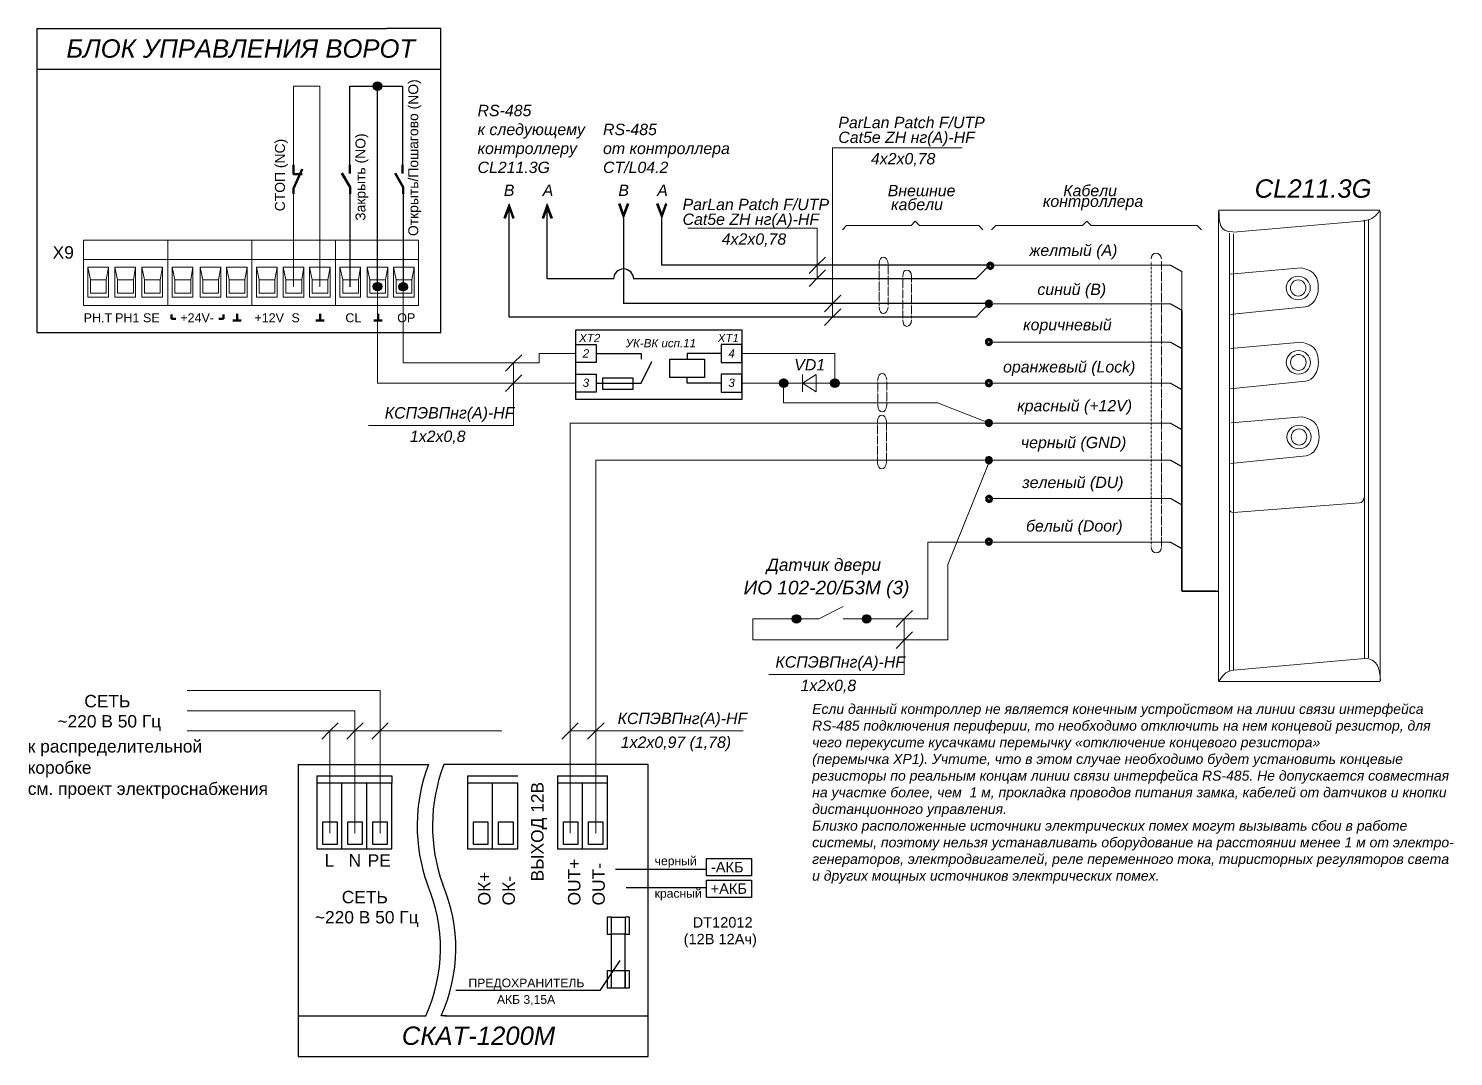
# Model space of a CAD drawing. Header units: millimetres. Extents: x -197802 to 287448, y -91833 to 169529.
# Drawn here: x -123483 to -86701, y 89867 to 116403 of the extents above; entities that cross this region are included whole.
import ezdxf

# ---------------------------------------------------------------- set-up
doc = ezdxf.new("R2010")
doc.units = ezdxf.units.MM
for name, pattern in [('AI-Linetype-1', [1.693333, 0.846667, -0.846667]), ('AI-Linetype-10', [2.469444, 1.058333, -1.411111]), ('AI-Linetype-11', [2.469444, 1.058333, -1.411111]), ('AI-Linetype-12', [2.469444, 1.058333, -1.411111]), ('AI-Linetype-2', [2.469444, 1.058333, -1.411111]), ('AI-Linetype-7', [2.469444, 1.058333, -1.411111]), ('AI-Linetype-8', [2.469444, 1.058333, -1.411111]), ('AI-Linetype-9', [2.469444, 1.058333, -1.411111])]:
    doc.linetypes.add(name, pattern=pattern)
doc.layers.add('СКУД', color=7, linetype='Continuous')
doc.layers.add('Слой 1', color=7, linetype='Continuous')
doc.styles.get("Standard").update_dxf_attribs({"font": 'arial.ttf'})

# ---------------------------------------------------------------- blocks, each defined once
blk = doc.blocks.new('block 4')
at = {"layer": 'Слой 1'}
h = blk.add_hatch(color=7, dxfattribs=at)
h.dxf.hatch_style = 2
h.paths.add_polyline_path([(147.15, -98.65), (147.22, -98.82), (146.13, -99.21), (147.22, -99.61), (147.15, -99.77), (145.61, -99.21)])
at = {"layer": 'Слой 1', "lineweight": 0}
blk.add_lwpolyline([(147.15, -98.65), (147.22, -98.82), (146.13, -99.21), (147.22, -99.61), (147.15, -99.77), (145.61, -99.21), (147.15, -98.65)], dxfattribs=at)

msp = doc.modelspace()

# ---------------------------------------------------------------- hatches: boundary and pattern name
at = {"layer": 'СКУД', "lineweight": 18, "true_color": 0x000000}
h = msp.add_hatch(dxfattribs=at)
h.set_pattern_fill('ANGLE', color=18)
h.set_pattern_definition([(0, (-125048.914, 160004.2845), (0, 6.985), [5.08, -1.905]), (90, (-125048.914, 160004.2845), (-6.985, 4e-16), [5.08, -1.905])])
h.paths.add_polyline_path([(-114365, 114913), (-114474, 114913), (-114583, 114913, 0.999967)])
h.paths.add_polyline_path([(-114474, 115022, 0.414214), (-114583, 114913), (-114474, 114913)])
h.paths.add_polyline_path([(-114474, 115022), (-114474, 114913), (-114365, 114913, 0.414233)])
h = msp.add_hatch(dxfattribs=at)
h.set_pattern_fill('ANGLE', color=18)
h.set_pattern_definition([(0, (-125048.914, 154831.7926), (0, 6.985), [5.08, -1.905]), (90, (-125048.914, 154831.7926), (-6.985, 4e-16), [5.08, -1.905])])
h.paths.add_polyline_path([(-114365, 109741), (-114474, 109741), (-114583, 109741, 0.999967)])
h.paths.add_polyline_path([(-114474, 109850, 0.414214), (-114583, 109741), (-114474, 109741)])
h.paths.add_polyline_path([(-114474, 109850), (-114474, 109741), (-114365, 109741, 0.414233)])
h = msp.add_hatch(dxfattribs=at)
h.set_pattern_fill('ANGLE', color=18)
h.set_pattern_definition([(0, (-124387.571, 154828.892), (0, 6.985), [5.08, -1.905]), (90, (-124387.571, 154828.892), (-6.985, 4e-16), [5.08, -1.905])])
h.paths.add_polyline_path([(-113704, 109738), (-113813, 109738), (-113922, 109738, 0.999967)])
h.paths.add_polyline_path([(-113813, 109847, 0.414214), (-113922, 109738), (-113813, 109738)])
h.paths.add_polyline_path([(-113813, 109847), (-113813, 109738), (-113704, 109738, 0.414233)])
h = msp.add_hatch(dxfattribs=at)
h.set_pattern_fill('ANGLE', color=18)
h.set_pattern_definition([(0, (-114565.428, 152339.806), (0, 6.985), [5.08, -1.905]), (90, (-114565.428, 152339.806), (-6.985, 4e-16), [5.08, -1.905])])
h.paths.add_polyline_path([(-103882, 107249), (-103991, 107249), (-104100, 107249, 0.999967)])
h.paths.add_polyline_path([(-103991, 107358, 0.414214), (-104100, 107249), (-103991, 107249)])
h.paths.add_polyline_path([(-103991, 107358), (-103991, 107249), (-103882, 107249, 0.414233)])
h = msp.add_hatch(dxfattribs=at)
h.set_pattern_fill('ANGLE', color=18)
h.set_pattern_definition([(0, (-113243.17, 152339.806), (0, 6.985), [5.08, -1.905]), (90, (-113243.17, 152339.806), (-6.985, 4e-16), [5.08, -1.905])])
h.paths.add_polyline_path([(-102560, 107249), (-102669, 107249), (-102777, 107249, 0.999967)])
h.paths.add_polyline_path([(-102669, 107358, 0.414214), (-102777, 107249), (-102669, 107249)])
h.paths.add_polyline_path([(-102669, 107358), (-102669, 107249), (-102560, 107249, 0.414233)])
h = msp.add_hatch(dxfattribs=at)
h.set_pattern_fill('ANGLE', color=18)
h.set_pattern_definition([(0, (-114233.3726, 146253.293), (0, 6.985), [5.08, -1.905]), (90, (-114233.3726, 146253.293), (-6.985, 4e-16), [5.08, -1.905])])
h.paths.add_polyline_path([(-103550, 101163), (-103659, 101163), (-103768, 101163, 0.999967)])
h.paths.add_polyline_path([(-103659, 101271, 0.414214), (-103768, 101163), (-103659, 101163)])
h.paths.add_polyline_path([(-103659, 101271), (-103659, 101163), (-103550, 101163, 0.414233)])
h = msp.add_hatch(dxfattribs=at)
h.set_pattern_fill('ANGLE', color=18)
h.set_pattern_definition([(0, (-112424.28, 146253.293), (0, 6.985), [5.08, -1.905]), (90, (-112424.28, 146253.293), (-6.985, 4e-16), [5.08, -1.905])])
h.paths.add_polyline_path([(-101741, 101163), (-101850, 101163), (-101959, 101163, 0.999967)])
h.paths.add_polyline_path([(-101850, 101271, 0.414214), (-101959, 101163), (-101850, 101163)])
h.paths.add_polyline_path([(-101850, 101271), (-101850, 101163), (-101741, 101163, 0.414233)])

# ---------------------------------------------------------------- linework, layer by layer
at = {"layer": 'СКУД', "color": 7}
for p, q in [((-123272, 116403), (-119975, 116403)), ((-123272, 116403), (-123272, 115349)), ((-119975, 116403), (-114238, 116403)), ((-112837, 116403), (-114238, 116403)), ((-112837, 108553), (-112837, 116403)), ((-123272, 115349), (-114238, 115349)), ((-123272, 115349), (-123272, 108553)), ((-114238, 115349), (-112837, 115349)), ((-115187, 112662), (-115187, 114913)), ((-115187, 114913), (-113825, 114913)), ((-114474, 109741), (-114474, 114913)), ((-113825, 114913), (-113825, 112662)), ((-115176, 112311), (-115391, 112667)), ((-115176, 109738), (-115176, 112311)), ((-113813, 112275), (-113813, 109738)), ((-123272, 108553), (-112837, 108553)), ((-94025, 103143), (-94006, 103143)), ((-94006, 103143), (-93709, 102980)), ((-116522, 97401), (-113159, 97401)), ((-116522, 97401), (-116522, 90921)), ((-116043, 97112), (-116043, 95225)), ((-116043, 97112), (-114749, 97112)), ((-114749, 97112), (-114103, 97112)), ((-114103, 97112), (-114103, 96923)), ((-107488, 97401), (-112763, 97401)), ((-112149, 97112), (-112149, 95225)), ((-112149, 97112), (-110855, 97112)), ((-109827, 97112), (-109827, 95225)), ((-109827, 97112), (-108534, 97112)), ((-108534, 96923), (-108534, 97112)), ((-107488, 90921), (-107488, 97401)), ((-115396, 96923), (-116043, 96923)), ((-115396, 95225), (-115396, 96923)), ((-114749, 96923), (-115396, 96923)), ((-114749, 95225), (-114749, 96923)), ((-114749, 95225), (-114749, 96923)), ((-114103, 96923), (-114749, 96923)), ((-114103, 95225), (-114103, 96923)), ((-111502, 96923), (-112149, 96923)), ((-111502, 95225), (-111502, 96923)), ((-110855, 96923), (-111502, 96923)), ((-110855, 95225), (-110855, 96923)), ((-109181, 96923), (-109827, 96923)), ((-109181, 95225), (-109181, 96923)), ((-108534, 96923), (-109181, 96923)), ((-108534, 95225), (-108534, 96923)), ((-115888, 95923), (-115517, 95923)), ((-115888, 95337), (-115888, 95923)), ((-115517, 95923), (-115517, 95337)), ((-115241, 95923), (-114870, 95923)), ((-115241, 95337), (-115241, 95923)), ((-114870, 95923), (-114870, 95337)), ((-114594, 95923), (-114223, 95923)), ((-114594, 95337), (-114594, 95923)), ((-114223, 95923), (-114223, 95337)), ((-111994, 95923), (-111623, 95923)), ((-111994, 95337), (-111994, 95923)), ((-111623, 95923), (-111623, 95337)), ((-111347, 95923), (-110976, 95923)), ((-111347, 95337), (-111347, 95923)), ((-110976, 95923), (-110976, 95337)), ((-109672, 95923), (-109301, 95923)), ((-109672, 95337), (-109672, 95923)), ((-109301, 95923), (-109301, 95337)), ((-109025, 95923), (-108655, 95923)), ((-109025, 95337), (-109025, 95923)), ((-108655, 95923), (-108655, 95337)), ((-115517, 95337), (-115888, 95337)), ((-114870, 95337), (-115241, 95337)), ((-114223, 95337), (-114594, 95337)), ((-111623, 95337), (-111994, 95337)), ((-110976, 95337), (-111347, 95337)), ((-109301, 95337), (-109672, 95337)), ((-108655, 95337), (-109025, 95337)), ((-116043, 95225), (-115396, 95225)), ((-115396, 95225), (-115025, 95225)), ((-115025, 95225), (-114749, 95225)), ((-114749, 95225), (-114379, 95225)), ((-114379, 95225), (-114103, 95225)), ((-112149, 95225), (-111502, 95225)), ((-111502, 95225), (-111131, 95225)), ((-111131, 95225), (-110855, 95225)), ((-109827, 95225), (-109181, 95225)), ((-109181, 95225), (-108810, 95225)), ((-108810, 95225), (-108534, 95225)), ((-105981, 94703), (-105981, 94975)), ((-105981, 94975), (-104822, 94975)), ((-104822, 94975), (-104822, 94528)), ((-108333, 94703), (-105981, 94703)), ((-105981, 94528), (-105981, 94703)), ((-108055, 94230), (-105981, 94230)), ((-104822, 94528), (-105981, 94528)), ((-105981, 94147), (-105981, 94419)), ((-105981, 94419), (-104822, 94419)), ((-104822, 94419), (-104822, 93971)), ((-105981, 93971), (-105981, 94147)), ((-104822, 93971), (-105981, 93971)), ((-108436, 93463), (-108549, 93463)), ((-108549, 93463), (-108549, 93029)), ((-108436, 92075), (-108436, 93463)), ((-108436, 93463), (-108080, 93463)), ((-108080, 93463), (-108080, 93029)), ((-107973, 93463), (-108080, 93463)), ((-107973, 93029), (-107973, 93463)), ((-108549, 93029), (-108436, 93029)), ((-108080, 93029), (-108436, 93029)), ((-108080, 92075), (-108080, 93029)), ((-108080, 93029), (-107973, 93029)), ((-108222, 92346), (-108738, 91568)), ((-108549, 92075), (-108549, 91641)), ((-108436, 92075), (-108549, 92075)), ((-108436, 91641), (-108436, 92075)), ((-108080, 92075), (-108436, 92075)), ((-108080, 91641), (-108080, 92075)), ((-108080, 92075), (-108080, 91641)), ((-107967, 92075), (-108080, 92075)), ((-107967, 91641), (-107967, 92075)), ((-108549, 91641), (-108436, 91641)), ((-108436, 91641), (-108080, 91641)), ((-108080, 91641), (-107967, 91641)), ((-108738, 91568), (-112452, 91568)), ((-116522, 90921), (-113225, 90921)), ((-116522, 90921), (-116522, 89867)), ((-112700, 90921), (-112829, 90921)), ((-112741, 90921), (-107488, 90921)), ((-107488, 89867), (-107488, 90921)), ((-116522, 89867), (-107488, 89867))]:
    msp.add_line(p, q, dxfattribs=at)
at = {"layer": 'СКУД', "color": 7, "lineweight": 18}
for p, q in [((-116644, 112644), (-116644, 114913)), ((-116644, 114913), (-115965, 114913)), ((-115965, 114913), (-115965, 109738)), ((-116644, 112275), (-116416, 112771)), ((-116416, 112644), (-116644, 112644)), ((-116644, 109738), (-116644, 112275)), ((-122067, 109254), (-122067, 110943)), ((-122067, 110943), (-113418, 110943)), ((-119889, 110943), (-119889, 109250)), ((-117719, 110943), (-117719, 109250)), ((-115559, 110943), (-115559, 109250)), ((-113418, 110943), (-113418, 109249)), ((-113418, 110943), (-113418, 110436)), ((-113418, 110436), (-122067, 110436)), ((-121953, 110245), (-121953, 109466)), ((-121420, 110245), (-121953, 110245)), ((-121884, 109912), (-121953, 110245)), ((-121477, 109912), (-121420, 110245)), ((-121420, 109466), (-121420, 110245)), ((-121252, 110245), (-121252, 109466)), ((-120719, 110245), (-121252, 110245)), ((-121183, 109912), (-121252, 110245)), ((-120776, 109912), (-120719, 110245)), ((-120719, 109466), (-120719, 110245)), ((-120558, 110245), (-120558, 109466)), ((-120025, 110245), (-120558, 110245)), ((-120489, 109912), (-120558, 110245)), ((-120082, 109912), (-120025, 110245)), ((-120025, 109466), (-120025, 110245)), ((-119773, 110245), (-119773, 109466)), ((-119240, 110245), (-119773, 110245)), ((-119704, 109912), (-119773, 110245)), ((-119297, 109912), (-119240, 110245)), ((-119240, 109466), (-119240, 110245)), ((-119051, 110245), (-119051, 109466)), ((-118518, 110245), (-119051, 110245)), ((-118982, 109912), (-119051, 110245)), ((-118575, 109912), (-118518, 110245)), ((-118518, 109466), (-118518, 110245)), ((-118371, 110245), (-118371, 109466)), ((-117838, 110245), (-118371, 110245)), ((-118302, 109912), (-118371, 110245)), ((-117895, 109912), (-117838, 110245)), ((-117838, 109466), (-117838, 110245)), ((-117601, 110245), (-117601, 109466)), ((-117068, 110245), (-117601, 110245)), ((-117531, 109912), (-117601, 110245)), ((-117124, 109912), (-117068, 110245)), ((-117068, 109466), (-117068, 110245)), ((-116907, 110245), (-116907, 109466)), ((-116374, 110245), (-116907, 110245)), ((-116838, 109912), (-116907, 110245)), ((-116431, 109912), (-116374, 110245)), ((-116374, 109466), (-116374, 110245)), ((-116231, 110245), (-116231, 109466)), ((-115698, 110245), (-116231, 110245)), ((-116162, 109912), (-116231, 110245)), ((-115755, 109912), (-115698, 110245)), ((-115698, 109466), (-115698, 110245)), ((-115443, 110245), (-115443, 109466)), ((-114910, 110245), (-115443, 110245)), ((-115373, 109912), (-115443, 110245)), ((-114966, 109912), (-114910, 110245)), ((-114910, 109466), (-114910, 110245)), ((-114741, 110245), (-114741, 109466)), ((-114208, 110245), (-114741, 110245)), ((-114671, 109912), (-114741, 110245)), ((-114264, 109912), (-114208, 110245)), ((-114208, 109466), (-114208, 110245)), ((-114065, 110245), (-114065, 109466)), ((-113532, 110245), (-114065, 110245)), ((-113996, 109912), (-114065, 110245)), ((-113588, 109912), (-113532, 110245)), ((-113532, 109466), (-113532, 110245)), ((-121884, 109912), (-121884, 109570)), ((-121477, 109912), (-121884, 109912)), ((-121477, 109570), (-121477, 109912)), ((-121183, 109912), (-121183, 109570)), ((-120776, 109912), (-121183, 109912)), ((-120776, 109570), (-120776, 109912)), ((-120489, 109912), (-120489, 109570)), ((-120082, 109912), (-120489, 109912)), ((-120082, 109570), (-120082, 109912)), ((-119704, 109912), (-119704, 109570)), ((-119297, 109912), (-119704, 109912)), ((-119297, 109570), (-119297, 109912)), ((-118982, 109912), (-118982, 109570)), ((-118575, 109912), (-118982, 109912)), ((-118575, 109570), (-118575, 109912)), ((-118302, 109912), (-118302, 109570)), ((-117895, 109912), (-118302, 109912)), ((-117895, 109570), (-117895, 109912)), ((-117531, 109912), (-117531, 109570)), ((-117124, 109912), (-117531, 109912)), ((-117124, 109570), (-117124, 109912)), ((-116838, 109912), (-116838, 109570)), ((-116431, 109912), (-116838, 109912)), ((-116431, 109570), (-116431, 109912)), ((-116162, 109912), (-116162, 109570)), ((-115755, 109912), (-116162, 109912)), ((-115755, 109570), (-115755, 109912)), ((-115373, 109912), (-115373, 109570)), ((-114966, 109912), (-115373, 109912)), ((-114966, 109570), (-114966, 109912)), ((-114671, 109912), (-114671, 109570)), ((-114264, 109912), (-114671, 109912)), ((-114264, 109570), (-114264, 109912)), ((-113996, 109912), (-113996, 109570)), ((-113588, 109912), (-113996, 109912)), ((-113588, 109570), (-113588, 109912)), ((-113418, 109249), (-122067, 109254)), ((-121953, 109466), (-121420, 109466)), ((-121884, 109570), (-121477, 109570)), ((-121252, 109466), (-120719, 109466)), ((-121183, 109570), (-120776, 109570)), ((-120558, 109466), (-120025, 109466)), ((-120489, 109570), (-120082, 109570)), ((-119773, 109466), (-119240, 109466)), ((-119704, 109570), (-119297, 109570)), ((-119051, 109466), (-118518, 109466)), ((-118982, 109570), (-118575, 109570)), ((-118371, 109466), (-117838, 109466)), ((-118302, 109570), (-117895, 109570)), ((-117601, 109466), (-117068, 109466)), ((-117531, 109570), (-117124, 109570)), ((-116907, 109466), (-116374, 109466)), ((-116838, 109570), (-116431, 109570)), ((-116231, 109466), (-115698, 109466)), ((-116162, 109570), (-115755, 109570)), ((-115443, 109466), (-114910, 109466)), ((-115373, 109570), (-114966, 109570)), ((-114741, 109466), (-114208, 109466)), ((-114671, 109570), (-114264, 109570)), ((-114065, 109466), (-113532, 109466)), ((-113996, 109570), (-113588, 109570)), ((-103505, 107249), (-103991, 107249)), ((-102685, 107249), (-102669, 107249)), ((-100271, 101163), (-100271, 103143)), ((-98692, 103143), (-100271, 103143)), ((-94505, 103037), (-94505, 103029)), ((-101850, 101163), (-100271, 101163))]:
    msp.add_line(p, q, dxfattribs=at)
at = {"layer": 'СКУД', "color": 18, "lineweight": 18, "true_color": 0x000000}
for p, q in [((-102728, 112900), (-102728, 113323)), ((-99385, 113323), (-102728, 113323)), ((-102728, 108952), (-102728, 112900)), ((-103123, 111249), (-106466, 111249)), ((-103123, 111249), (-103123, 110614)), ((-103123, 109937), (-103123, 110614)), ((-102911, 110503), (-103123, 110290)), ((-103123, 110290), (-103335, 110078)), ((-102911, 110172), (-103123, 109960)), ((-103123, 109960), (-103335, 109747)), ((-102728, 109305), (-102940, 109093)), ((-102516, 109518), (-102728, 109305)), ((-102728, 108952), (-102940, 108740)), ((-102516, 109164), (-102728, 108952)), ((-110748, 107983), (-110960, 107771)), ((-110960, 107771), (-111172, 107559)), ((-110960, 107771), (-110960, 106157)), ((-110748, 107462), (-110960, 107249)), ((-110960, 107249), (-111172, 107037)), ((-111624, 106157), (-114708, 106157)), ((-110960, 106157), (-114304, 106157)), ((-99752, 100620), (-99752, 102564)), ((-100876, 101165), (-101088, 100953)), ((-100663, 101377), (-100876, 101165)), ((-100876, 101165), (-100876, 99727)), ((-100663, 100825), (-100876, 100613)), ((-100876, 100613), (-101088, 100401)), ((-101318, 99727), (-104375, 99727)), ((-100876, 99727), (-103932, 99727)), ((-115702, 98271), (-115915, 98059)), ((-115490, 98483), (-115702, 98271)), ((-115056, 98271), (-115702, 98271)), ((-115056, 98271), (-115268, 98059)), ((-114843, 98483), (-115056, 98271)), ((-111286, 98271), (-115056, 98271)), ((-114409, 98271), (-114621, 98059)), ((-114197, 98483), (-114409, 98271)), ((-109504, 98271), (-109716, 98059)), ((-109292, 98483), (-109504, 98271)), ((-108840, 98271), (-109504, 98271)), ((-108840, 98271), (-109052, 98059)), ((-108628, 98483), (-108840, 98271)), ((-105070, 98271), (-108840, 98271)), ((-105070, 98271), (-105033, 98271))]:
    msp.add_line(p, q, dxfattribs=at)
at = {"layer": 'СКУД', "color": 40, "true_color": 0xf8d731}
msp.add_line((-94006, 110290), (-93709, 110127), dxfattribs=at)
at = {"layer": 'СКУД', "color": 217, "lineweight": 18, "true_color": 0x93278f}
for p, q in [((-114474, 107249), (-114474, 109741)), ((-113813, 107771), (-113813, 109738)), ((-111624, 107771), (-113813, 107771)), ((-110303, 107771), (-111624, 107771)), ((-110035, 107249), (-114474, 107249)), ((-109358, 107249), (-110035, 107249))]:
    msp.add_line(p, q, dxfattribs=at)
at = {"layer": 'СКУД', "color": 5}
msp.add_line((-94006, 109297), (-93709, 109134), dxfattribs=at)
at = {"layer": 'СКУД', "color": 7, "lineweight": 50}
for p, q in [((-119795, 109017), (-119795, 108906)), ((-119795, 108906), (-119679, 108906)), ((-118572, 108906), (-118562, 108906)), ((-118562, 108906), (-118451, 108906)), ((-118451, 108906), (-118451, 109017)), ((-118098, 109037), (-118098, 108862)), ((-115955, 109037), (-115955, 108862)), ((-114461, 109037), (-114461, 108862)), ((-118098, 108862), (-118205, 108862)), ((-117991, 108862), (-118098, 108862)), ((-115955, 108862), (-116062, 108862)), ((-115848, 108862), (-115955, 108862)), ((-114461, 108862), (-114568, 108862)), ((-114354, 108862), (-114461, 108862))]:
    msp.add_line(p, q, dxfattribs=at)
at = {"layer": 'СКУД', "color": 34}
msp.add_line((-94006, 108308), (-93709, 108145), dxfattribs=at)
at = {"layer": 'СКУД', "color": 30, "true_color": 0xf26722}
msp.add_line((-94006, 107249), (-93709, 107086), dxfattribs=at)
at = {"layer": 'СКУД', "color": 1, "lineweight": 18}
for p, q in [((-104328, 106217), (-109504, 106217)), ((-109504, 97810), (-109504, 106217)), ((-109504, 98542), (-109504, 96796)), ((-109504, 96796), (-109504, 95630))]:
    msp.add_line(p, q, dxfattribs=at)
at = {"layer": 'СКУД', "color": 1}
msp.add_line((-94006, 106217), (-93709, 106054), dxfattribs=at)
at = {"layer": 'СКУД', "color": 241, "lineweight": 18, "true_color": 0xf7abae}
for p, q in [((-104328, 105258), (-108840, 105258)), ((-108840, 97810), (-108840, 105258)), ((-108840, 98542), (-108840, 96796)), ((-108840, 96796), (-108840, 95630))]:
    msp.add_line(p, q, dxfattribs=at)
at = {"layer": 'СКУД', "color": 18, "true_color": 0x000000}
for p, q in [((-94006, 105258), (-93709, 105094)), ((-111286, 98271), (-111271, 98271))]:
    msp.add_line(p, q, dxfattribs=at)
at = {"layer": 'СКУД', "color": 3}
msp.add_line((-94001, 104271), (-93709, 104110), dxfattribs=at)
at = {"layer": 'СКУД', "color": 14, "lineweight": 18}
for p, q in [((-115056, 99313), (-119387, 99313)), ((-114409, 99313), (-115056, 99313)), ((-114409, 98792), (-114409, 99313)), ((-115056, 98792), (-119387, 98792)), ((-115056, 97401), (-115056, 98792)), ((-115056, 97922), (-115056, 98792)), ((-114409, 95630), (-114409, 98792)), ((-115702, 98271), (-119387, 98271)), ((-115702, 97401), (-115702, 98271)), ((-115056, 98434), (-115056, 98496)), ((-115056, 97975), (-115056, 98434)), ((-115056, 95630), (-115056, 98236)), ((-115702, 95630), (-115702, 97975))]:
    msp.add_line(p, q, dxfattribs=at)
at = {"layer": 'СКУД', "color": 7, "lineweight": 50}
for points in [[(-116644, 112644), (-116644, 112882)], [(-116644, 112132), (-116644, 112275), (-116416, 112771)], [(-116416, 112644), (-116644, 112644), (-116644, 112644)], [(-115176, 112132), (-115176, 112311), (-115391, 112667)], [(-115187, 112662), (-115187, 112882)], [(-113813, 112132), (-113813, 112311), (-114022, 112667)], [(-113825, 112662), (-113825, 112882)]]:
    msp.add_lwpolyline(points, dxfattribs=at)
at = {"layer": 'СКУД', "color": 5, "lineweight": 30}
for points in [[(-111077, 111507), (-111077, 111877)], [(-110092, 111507), (-110092, 111877)], [(-110092, 108952), (-111077, 108952), (-111077, 111507)], [(-110092, 110290), (-110092, 111507)], [(-108122, 111507), (-108122, 109305)], [(-107137, 110290), (-107137, 111507)], [(-108382, 109937), (-110092, 109937), (-110092, 110290)], [(-103719, 110290), (-107137, 110290)], [(-98681, 110290), (-103719, 110290)], [(-98857, 110114), (-99034, 109937)], [(-98681, 110290), (-98857, 110114)], [(-99034, 109937), (-107861, 109937)], [(-103719, 109305), (-108122, 109305)], [(-98681, 109305), (-103719, 109305)], [(-98681, 109305), (-98857, 109129)], [(-99034, 108952), (-110092, 108952)], [(-98857, 109129), (-99034, 108952)]]:
    msp.add_lwpolyline(points, dxfattribs=at)
at = {"layer": 'СКУД', "color": 7, "lineweight": 18}
for points in [[(-92763, 99544), (-92763, 111704)], [(-92760, 111712), (-88599, 111712)], [(-88896, 100158), (-88896, 111455)], [(-88597, 99561), (-88597, 111687)], [(-92480, 99827), (-92480, 111123)], [(-92381, 111144), (-88996, 111438)], [(-92381, 99843), (-92381, 111106)], [(-88996, 100142), (-88996, 111438)], [(-93709, 110127), (-93709, 109060)], [(-92464, 110065), (-90630, 110223)], [(-92480, 109020), (-90522, 109219)], [(-92460, 108145), (-90626, 108302)], [(-103154, 107472), (-103505, 107249)], [(-103505, 107026), (-103505, 107472)], [(-103154, 107026), (-103154, 107472)], [(-103975, 107249), (-102685, 107249)], [(-103330, 107249), (-103776, 107249)], [(-103505, 107249), (-103154, 107026)], [(-103330, 107249), (-102884, 107249)], [(-92476, 107099), (-90518, 107298)], [(-92443, 106220), (-90609, 106377)], [(-92460, 105174), (-90502, 105373)], [(-92381, 103909), (-89128, 104158)], [(-98756, 103143), (-94025, 103143)], [(-92381, 99843), (-88996, 100142)], [(-92760, 99548), (-88599, 99548)]]:
    msp.add_lwpolyline(points, dxfattribs=at)
at = {"layer": 'СКУД', "color": 7, "lineweight": 13}
for points in [[(-102471, 111208), (-102367, 111319)], [(-102367, 111319), (-100700, 111319)], [(-100700, 111319), (-100596, 111431)], [(-100596, 111431), (-100485, 111319)], [(-100485, 111319), (-98950, 111319)], [(-98950, 111319), (-98847, 111208)], [(-98623, 111208), (-98512, 111319)], [(-98512, 111319), (-96276, 111319)], [(-96276, 111319), (-96165, 111431)], [(-96165, 111431), (-96053, 111319)], [(-96053, 111319), (-93320, 111319)], [(-93320, 111319), (-93208, 111208)]]:
    msp.add_lwpolyline(points, dxfattribs=at)
at = {"layer": 'СКУД', "color": 7, "linetype": 'AI-Linetype-1', "lineweight": 9}
msp.add_lwpolyline([(-94505, 110387), (-94505, 103037)], dxfattribs=at)
at = {"layer": 'СКУД', "color": 7, "linetype": 'AI-Linetype-2', "lineweight": 9}
msp.add_lwpolyline([(-94242, 110395), (-94242, 103029)], dxfattribs=at)
at = {"layer": 'СКУД', "color": 7, "linetype": 'AI-Linetype-11', "lineweight": 9}
for points in [[(-101525, 110327), (-101525, 109244)], [(-100917, 109997), (-100917, 108914)]]:
    msp.add_lwpolyline(points, dxfattribs=at)
at = {"layer": 'СКУД', "color": 7, "linetype": 'AI-Linetype-12', "lineweight": 9}
for points in [[(-101295, 110335), (-101295, 109251)], [(-100688, 110005), (-100688, 108921)]]:
    msp.add_lwpolyline(points, dxfattribs=at)
at = {"layer": 'СКУД', "color": 40, "lineweight": 18, "true_color": 0xf8d731}
msp.add_lwpolyline([(-94006, 110290), (-98681, 110290)], dxfattribs=at)
at = {"layer": 'СКУД', "color": 5, "lineweight": 18}
for points in [[(-94006, 109297), (-98681, 109297)], [(-105071, 108011), (-102669, 108011), (-102669, 107771)], [(-102669, 107771), (-102669, 107249)], [(-102669, 107249), (-98716, 107249)]]:
    msp.add_lwpolyline(points, dxfattribs=at)
at = {"layer": 'СКУД', "color": 7, "lineweight": 35}
for points in [[(-93709, 109126), (-93709, 101882)], [(-93705, 101882), (-92821, 101882)]]:
    msp.add_lwpolyline(points, dxfattribs=at)
at = {"layer": 'СКУД', "color": 7}
for points in [[(-109358, 108626), (-105071, 108626), (-105071, 106826), (-109358, 106826)], [(-109358, 108242), (-108827, 108242), (-108827, 107779), (-109358, 107779)], [(-105071, 108242), (-105602, 108242), (-105602, 107779), (-105071, 107779)], [(-106927, 107390), (-106927, 107869), (-106033, 107869), (-106033, 107390)], [(-109358, 107481), (-108827, 107481), (-108827, 107017), (-109358, 107017)], [(-105071, 107481), (-105602, 107481), (-105602, 107017), (-105071, 107017)], [(-108658, 107384), (-107881, 107384), (-107881, 107086), (-108658, 107086)]]:
    msp.add_lwpolyline(points, close=True, dxfattribs=at)
at = {"layer": 'СКУД', "color": 34, "lineweight": 18}
msp.add_lwpolyline([(-98681, 108308), (-94006, 108308)], dxfattribs=at)
at = {"layer": 'СКУД', "color": 217, "lineweight": 18, "true_color": 0x93278f}
msp.add_lwpolyline([(-109358, 108011), (-110303, 108011), (-110303, 107771)], dxfattribs=at)
at = {"layer": 'СКУД', "color": 7}
for points in [[(-108827, 108011), (-107672, 108011), (-107672, 107869)], [(-108827, 107249), (-107672, 107249), (-107396, 107807)], [(-105602, 108011), (-106480, 108011), (-106480, 107869)], [(-105602, 107249), (-106480, 107249), (-106480, 107390)]]:
    msp.add_lwpolyline(points, dxfattribs=at)
at = {"layer": 'СКУД', "color": 1, "lineweight": 18}
for points in [[(-103991, 107249), (-105071, 107249)], [(-103991, 106737), (-103991, 107249)], [(-100017, 106737), (-103991, 106737)], [(-100017, 106737), (-98681, 106217)], [(-98716, 106217), (-104328, 106217)], [(-94006, 106217), (-98681, 106217)]]:
    msp.add_lwpolyline(points, dxfattribs=at)
at = {"layer": 'СКУД', "color": 7, "linetype": 'AI-Linetype-9', "lineweight": 9}
msp.add_lwpolyline([(-101558, 107326), (-101558, 106674)], dxfattribs=at)
at = {"layer": 'СКУД', "color": 7, "linetype": 'AI-Linetype-10', "lineweight": 9}
msp.add_lwpolyline([(-101328, 107316), (-101328, 106665)], dxfattribs=at)
at = {"layer": 'СКУД', "color": 30, "lineweight": 18, "true_color": 0xf26722}
msp.add_lwpolyline([(-94006, 107249), (-98681, 107249)], dxfattribs=at)
at = {"layer": 'СКУД', "color": 7, "linetype": 'AI-Linetype-7', "lineweight": 9}
msp.add_lwpolyline([(-101566, 106253), (-101566, 105202)], dxfattribs=at)
at = {"layer": 'СКУД', "color": 7, "linetype": 'AI-Linetype-8', "lineweight": 9}
msp.add_lwpolyline([(-101337, 106260), (-101337, 105210)], dxfattribs=at)
at = {"layer": 'СКУД', "color": 7, "lineweight": 25}
for points in [[(-98605, 106217), (-98716, 106217)], [(-98716, 105258), (-98605, 105258)]]:
    msp.add_lwpolyline(points, dxfattribs=at)
at = {"layer": 'СКУД', "color": 241, "lineweight": 18, "true_color": 0xf7abae}
msp.add_lwpolyline([(-104328, 105258), (-98716, 105258)], dxfattribs=at)
at = {"layer": 'СКУД', "color": 18, "lineweight": 18, "true_color": 0x000000}
for points in [[(-94006, 105258), (-98681, 105258)], [(-99752, 102564), (-98692, 105194)], [(-104784, 100620), (-104784, 101165)], [(-103659, 101163), (-104784, 101163)], [(-103081, 101165), (-103659, 101165)], [(-102451, 101484), (-103081, 101165)], [(-101850, 101163), (-102451, 101163)], [(-104784, 100620), (-99752, 100620)]]:
    msp.add_lwpolyline(points, dxfattribs=at)
at = {"layer": 'СКУД', "color": 3, "lineweight": 18}
msp.add_lwpolyline([(-94001, 104271), (-98675, 104271)], dxfattribs=at)
at = {"layer": 'СКУД', "color": 7, "lineweight": 30}
msp.add_lwpolyline([(-92821, 101882), (-92763, 101882)], dxfattribs=at)
at = {"layer": 'СКУД', "color": 18, "true_color": 0x000000}
for centre in [(-114474, 114913), (-114474, 109741), (-113813, 109738), (-103991, 107249), (-102669, 107249), (-103659, 101163), (-101850, 101163)]:
    msp.add_circle(centre, 109, dxfattribs=at)
at = {"layer": 'СКУД', "color": 7, "lineweight": 18}
for centre in [(-114474, 114913), (-114474, 114913), (-114474, 109741), (-114474, 109741), (-113813, 109738), (-113813, 109738), (-103991, 107249), (-103991, 107249), (-102669, 107249), (-102669, 107249)]:
    msp.add_circle(centre, 63.3, dxfattribs=at)
at = {"layer": 'СКУД', "color": 7}
msp.add_circle((-114474, 114913), 47.7, dxfattribs=at)
at = {"layer": 'СКУД', "color": 5, "lineweight": 30}
msp.add_arc((-108122, 109934), 261, 359.9993, 179.993, dxfattribs=at)
at = {"layer": 'СКУД', "color": 7}
for centre, radius, start, end in [((-109033, 95820), 4419, 159.0415, 199.9997), ((-108637, 95820), 4419, 159.0415, 199.9997), ((-117065, 92660), 4216, 335.6254, 23.0193), ((-116669, 92660), 4216, 335.6254, 23.0193)]:
    msp.add_arc(centre, radius, start, end, dxfattribs=at)
at = {"layer": 'СКУД', "color": 7, "lineweight": 18}
for points in [[(-92754, 111708), (-92754, 111401), (-92738, 111136), (-92397, 111152)], [(-88599, 111712), (-88705, 111559), (-88788, 111468), (-89020, 111443)], [(-90190, 109700), (-90190, 109939), (-90257, 110165), (-90630, 110223)], [(-90190, 109700), (-90190, 109471), (-90323, 109252), (-90522, 109219)], [(-90186, 107780), (-90186, 108018), (-90253, 108244), (-90626, 108302)], [(-90186, 107780), (-90186, 107550), (-90319, 107331), (-90518, 107298)], [(-90170, 105855), (-90170, 106093), (-90236, 106319), (-90609, 106377)], [(-90170, 105855), (-90170, 105625), (-90302, 105406), (-90502, 105373)], [(-89012, 104291), (-89012, 104217), (-89064, 104158), (-89128, 104158)], [(-92480, 103975), (-92480, 103939), (-92436, 103909), (-92381, 103909)], [(-88589, 99553), (-88589, 99892), (-88680, 100150), (-88996, 100142)], [(-92763, 99544), (-92646, 99710), (-92613, 99785), (-92381, 99843)]]:
    msp.add_open_spline(points, degree=3, dxfattribs=at)
at = {"layer": 'СКУД', "color": 7, "lineweight": 9}
for points in [[(-101525, 110327), (-101528, 110559), (-101312, 110550), (-101295, 110335)], [(-94505, 110454), (-94508, 110652), (-94257, 110644), (-94242, 110461)], [(-100917, 109997), (-100920, 110229), (-100704, 110221), (-100688, 110005)], [(-101525, 109216), (-101528, 108985), (-101312, 108993), (-101295, 109209)], [(-100917, 108886), (-100920, 108655), (-100704, 108663), (-100688, 108879)], [(-101558, 107326), (-101561, 107557), (-101345, 107549), (-101328, 107333)], [(-101558, 106679), (-101561, 106448), (-101345, 106456), (-101328, 106672)], [(-101566, 106253), (-101569, 106484), (-101353, 106476), (-101337, 106260)], [(-101566, 105208), (-101569, 104977), (-101353, 104985), (-101337, 105201)], [(-94242, 103006), (-94246, 102816), (-94491, 102826), (-94505, 103006)]]:
    msp.add_open_spline(points, degree=3, dxfattribs=at)
at = {"layer": 'СКУД', "color": 7, "lineweight": 70}
for points, knots in [([(-98590, 110286), (-98598, 110318), (-98622, 110342), (-98654, 110342), (-98694, 110342), (-98718, 110318), (-98718, 110286)], [0, 0, 0, 0, 1, 1, 1, 2, 2, 2, 2]), ([(-98718, 110286), (-98718, 110286), (-98718, 110286), (-98718, 110279), (-98718, 110247), (-98694, 110215), (-98654, 110215), (-98622, 110215), (-98590, 110247), (-98590, 110279), (-98590, 110286), (-98590, 110286), (-98590, 110286)], [0, 0, 0, 0, 1, 1, 1, 2, 2, 2, 3, 3, 3, 4, 4, 4, 4]), ([(-98629, 109305), (-98637, 109337), (-98661, 109361), (-98692, 109361), (-98732, 109361), (-98756, 109337), (-98756, 109305)], [0, 0, 0, 0, 1, 1, 1, 2, 2, 2, 2]), ([(-98756, 109305), (-98756, 109305), (-98756, 109305), (-98756, 109297), (-98756, 109266), (-98732, 109234), (-98692, 109234), (-98661, 109234), (-98629, 109266), (-98629, 109297), (-98629, 109305), (-98629, 109305), (-98629, 109305)], [0, 0, 0, 0, 1, 1, 1, 2, 2, 2, 3, 3, 3, 4, 4, 4, 4]), ([(-98629, 108316), (-98637, 108348), (-98661, 108372), (-98692, 108372), (-98732, 108372), (-98756, 108348), (-98756, 108316)], [0, 0, 0, 0, 1, 1, 1, 2, 2, 2, 2]), ([(-98756, 108316), (-98756, 108316), (-98756, 108316), (-98756, 108308), (-98756, 108277), (-98732, 108245), (-98692, 108245), (-98661, 108245), (-98629, 108277), (-98629, 108308), (-98629, 108316), (-98629, 108316), (-98629, 108316)], [0, 0, 0, 0, 1, 1, 1, 2, 2, 2, 3, 3, 3, 4, 4, 4, 4]), ([(-98629, 107257), (-98637, 107289), (-98661, 107313), (-98692, 107313), (-98732, 107313), (-98756, 107289), (-98756, 107257)], [0, 0, 0, 0, 1, 1, 1, 2, 2, 2, 2]), ([(-98756, 107257), (-98756, 107257), (-98756, 107257), (-98756, 107249), (-98756, 107217), (-98732, 107185), (-98692, 107185), (-98661, 107185), (-98629, 107217), (-98629, 107249), (-98629, 107257), (-98629, 107257), (-98629, 107257)], [0, 0, 0, 0, 1, 1, 1, 2, 2, 2, 3, 3, 3, 4, 4, 4, 4]), ([(-98629, 106225), (-98637, 106257), (-98661, 106281), (-98692, 106281), (-98732, 106281), (-98756, 106257), (-98756, 106225)], [0, 0, 0, 0, 1, 1, 1, 2, 2, 2, 2]), ([(-98756, 106225), (-98756, 106225), (-98756, 106225), (-98756, 106217), (-98756, 106186), (-98732, 106154), (-98692, 106154), (-98661, 106154), (-98629, 106186), (-98629, 106217), (-98629, 106225), (-98629, 106225), (-98629, 106225)], [0, 0, 0, 0, 1, 1, 1, 2, 2, 2, 3, 3, 3, 4, 4, 4, 4]), ([(-98629, 105266), (-98637, 105297), (-98661, 105321), (-98692, 105321), (-98732, 105321), (-98756, 105297), (-98756, 105266)], [0, 0, 0, 0, 1, 1, 1, 2, 2, 2, 2]), ([(-98756, 105266), (-98756, 105266), (-98756, 105266), (-98756, 105258), (-98756, 105226), (-98732, 105194), (-98692, 105194), (-98661, 105194), (-98629, 105226), (-98629, 105258), (-98629, 105266), (-98629, 105266), (-98629, 105266)], [0, 0, 0, 0, 1, 1, 1, 2, 2, 2, 3, 3, 3, 4, 4, 4, 4]), ([(-98623, 104268), (-98631, 104300), (-98655, 104324), (-98687, 104324), (-98727, 104324), (-98751, 104300), (-98751, 104268)], [0, 0, 0, 0, 1, 1, 1, 2, 2, 2, 2]), ([(-98751, 104260), (-98751, 104228), (-98727, 104196), (-98687, 104196), (-98655, 104196), (-98623, 104228), (-98623, 104260)], [0, 0, 0, 0, 1, 1, 1, 2, 2, 2, 2]), ([(-98629, 103163), (-98637, 103195), (-98661, 103218), (-98692, 103218), (-98732, 103218), (-98756, 103195), (-98756, 103163)], [0, 0, 0, 0, 1, 1, 1, 2, 2, 2, 2]), ([(-98756, 103163), (-98756, 103163), (-98756, 103163), (-98756, 103155), (-98756, 103123), (-98732, 103091), (-98692, 103091), (-98661, 103091), (-98629, 103123), (-98629, 103155), (-98629, 103163), (-98629, 103163), (-98629, 103163)], [0, 0, 0, 0, 1, 1, 1, 2, 2, 2, 3, 3, 3, 4, 4, 4, 4])]:
    msp.add_open_spline(points, degree=3, knots=knots, dxfattribs=at)
at = {"layer": 'СКУД', "color": 7, "lineweight": 18}
for points in [[(-90398, 109705), (-90398, 109537), (-90537, 109402), (-90709, 109402), (-90881, 109402), (-91020, 109537), (-91020, 109705), (-91020, 109872), (-90881, 110007), (-90709, 110007), (-90537, 110007), (-90398, 109872), (-90398, 109705)], [(-90510, 109705), (-90510, 109590), (-90599, 109497), (-90709, 109497), (-90819, 109497), (-90908, 109590), (-90908, 109705), (-90908, 109819), (-90819, 109912), (-90709, 109912), (-90599, 109912), (-90510, 109819), (-90510, 109705)], [(-90394, 107784), (-90394, 107616), (-90533, 107481), (-90705, 107481), (-90877, 107481), (-91016, 107616), (-91016, 107784), (-91016, 107951), (-90877, 108087), (-90705, 108087), (-90533, 108087), (-90394, 107951), (-90394, 107784)], [(-90506, 107784), (-90506, 107669), (-90595, 107576), (-90705, 107576), (-90815, 107576), (-90904, 107669), (-90904, 107784), (-90904, 107898), (-90815, 107991), (-90705, 107991), (-90595, 107991), (-90506, 107898), (-90506, 107784)], [(-90377, 105859), (-90377, 105691), (-90516, 105556), (-90688, 105556), (-90860, 105556), (-90999, 105691), (-90999, 105859), (-90999, 106026), (-90860, 106162), (-90688, 106162), (-90516, 106162), (-90377, 106026), (-90377, 105859)], [(-90489, 105859), (-90489, 105744), (-90578, 105651), (-90688, 105651), (-90798, 105651), (-90887, 105744), (-90887, 105859), (-90887, 105973), (-90798, 106066), (-90688, 106066), (-90578, 106066), (-90489, 105973), (-90489, 105859)]]:
    msp.add_open_spline(points, degree=3, knots=[0, 0, 0, 0, 1, 1, 1, 2, 2, 2, 3, 3, 3, 4, 4, 4, 4], dxfattribs=at)
at = {"layer": 'СКУД', "lineweight": 0}
msp.add_open_spline([(-98653, 106225), (-98653, 106265), (-98685, 106289), (-98724, 106289), (-98764, 106289), (-98788, 106265), (-98788, 106225), (-98788, 106186), (-98764, 106154), (-98724, 106154), (-98685, 106154), (-98653, 106186), (-98653, 106225)], degree=3, knots=[0, 0, 0, 0, 1, 1, 1, 2, 2, 2, 3, 3, 3, 4, 4, 4, 4], dxfattribs=at)
at = {"layer": 'СКУД', "color": 7, "lineweight": 5}
msp.add_open_spline([(-98653, 106225), (-98653, 106265), (-98685, 106289), (-98724, 106289), (-98764, 106289), (-98788, 106265), (-98788, 106225), (-98788, 106186), (-98764, 106154), (-98724, 106154), (-98685, 106154), (-98653, 106186), (-98653, 106225)], degree=3, knots=[0, 0, 0, 0, 1, 1, 1, 2, 2, 2, 3, 3, 3, 4, 4, 4, 4], dxfattribs=at)
at = {"layer": 'СКУД', "color": 7, "lineweight": 70}
for points in [[(-98751, 104268), (-98751, 104268), (-98751, 104268), (-98751, 104260)], [(-98623, 104260), (-98623, 104268), (-98623, 104268), (-98623, 104268)]]:
    msp.add_open_spline(points, degree=3, dxfattribs=at)

# ---------------------------------------------------------------- block references
at = {"layer": 'СКУД', "yscale": 235.2, "zscale": 235.2, "rotation": 90}
for p, xscale in [((-134412, 146125), -235.2), ((-133427, 146125), -235.2), ((-131457, 77259), 235.2), ((-130472, 77259), 235.2)]:
    msp.add_blockref('block 4', p, dxfattribs=dict(at, xscale=xscale))

# ---------------------------------------------------------------- texts
at = {"layer": 'СКУД', "color": 7}
for s, height, p in [('Открыть/Пошагово (NO)', 256.54, (-113423, 111045)), ('Закрыть (NO)', 256.54, (-114786, 111439)), ('СТОП (NC)', 256.5, (-116865, 111685)), ('ВЫХОД 12В', 320.7, (-110188, 94387)), ('OUT+', 320.7, (-109237, 93767)), ('ОК+', 320.7, (-111558, 93767)), ('OUT-', 320.7, (-108608, 93767)), ('ОК-', 320.7, (-110929, 93767))]:
    msp.add_text(s, height=height, rotation=90, dxfattribs=at).set_placement(p)
for s, height, p in [('Х9', 320.7, (-122860, 110462)), ('PH.T', 230.9, (-122059, 108820)), ('PH1', 230.9, (-121247, 108820)), ('SE', 230.9, (-120527, 108820)), ('+24V-', 230.9, (-119564, 108820)), ('+12V', 230.9, (-117651, 108820)), ('S', 231, (-116695, 108820)), ('CL', 230.9, (-115305, 108820)), ('OP', 230.9, (-113965, 108820)), ('СЕТЬ', 320.7, (-122043, 98880)), ('~220 В 50 Гц', 320.68, (-122736, 98360)), ('к распределительной', 320.68, (-123502, 97714)), ('коробке', 320.7, (-123502, 97165)), ('см. проект электроснабжения', 320.68, (-123502, 96620)), ('L', 321, (-115841, 94769)), ('N', 321, (-115222, 94769)), ('PE', 320.7, (-114728, 94769)), ('черный', 224.5, (-107321, 94805)), ('-АКБ', 269.4, (-105867, 94621)), ('красный', 224.5, (-107321, 93966)), ('+АКБ', 269.4, (-105875, 94065)), ('СЕТЬ', 320.7, (-115398, 93822)), ('~220 В 50 Гц', 320.68, (-116091, 93302)), ('DT12012', 269.4, (-106340, 93194)), ('(12В 12Ач)', 269.4, (-106572, 92764)), ('ПРЕДОХРАНИТЕЛЬ', 224.47, (-112126, 91654)), ('АКБ 3,15А', 224.5, (-111392, 91226))]:
    msp.add_text(s, height=height, dxfattribs=at).set_placement(p)
for s, insert, char_height, attachment_point in [('{\\fArial|b0|i1|c204|p34;БЛОК УПРАВЛЕНИЯ ВОРОТ}', (-122504, 115642), 473.94, 7), ('{\\fArial|b0|i1|c204|p34;RS-485 \\P\\pxql;к следующему\\Pконтроллеру \\P\\pq*;CL211.3G}', (-111892, 112668), 293.39, 7), ('{\\fArial|b0|i1|c204|p34;ParLan Patch F/UTP }', (-102580, 113826), 293.39, 7), ('{\\fArial|b0|i1|c204|p34;RS-485 \\P\\pxql;от контроллера \\P\\pq*;CT/L04.2}', (-108653, 112668), 293.39, 7), ('{\\fArial|b0|i1|c204|p34;Cat5e ZH нг(А)-HF}', (-102580, 113359), 293.39, 7), ('{\\fArial|b0|i1|c204|p34;4х2х0,78}', (-101738, 112841), 293.39, 7), ('{\\fArial|b0|i1|c204|p34;В}', (-111213, 112080), 293.39, 7), ('\\fArial|b0|i1|c0|p34;\\W1;A', (-110210, 112080), 293.39, 7), ('{\\fArial|b0|i1|c204|p34;В}', (-108258, 112080), 293.39, 7), ('\\fArial|b0|i1|c0|p34;\\W1;A', (-107255, 112080), 293.39, 7), ('\\fArial|b0|i1|c0|p34;\\W1;Внешние', (-101305, 112068), 293.39, 7), ('\\fArial|b0|i1|c0|p34;\\W1;Кабели', (-96774, 112068), 293.39, 7), ('{\\fArial|b0|i1|c204|p34;CL211.3G}', (-91833, 112028), 473.94, 7), ('{\\fArial|b0|i1|c204|p34;ParLan Patch F/UTP }', (-106600, 111711), 293.39, 7), ('\\fArial|b0|i1|c0|p34;\\W1;кабели', (-101218, 111710), 293.39, 7), ('\\fArial|b0|i1|c0|p34;\\W1;контроллера', (-97300, 111710), 293.39, 7), ('{\\fArial|b0|i1|c204|p34;Cat5e ZH нг(А)-HF}', (-106600, 111244), 293.39, 7), ('{\\fArial|b0|i1|c204|p34;4х2х0,78}', (-105589, 110767), 293.39, 7), ('\\fArial|b0|i1|c0|p34;\\W1;желтый (A)', (-97647, 110444), 293.39, 7), ('\\fArial|b0|i1|c0|p34;\\W1;синий (B)', (-97441, 109435), 293.39, 7), ('\\fArial|b0|i1|c0|p34;\\W1;коричневый\\H2.39889;*\\H1.55928; ', (-97810, 108521), 293.39, 7), ('{\\fArial|b0|i1|c204|p34;XT2}', (-109270, 108307), 213.3, 7), ('{\\fArial|b0|i1|c204|p34;XT1}', (-105693, 108307), 213.3, 7), ('{\\fArial|b0|i1|c204|p34;УК-ВК исп.11}', (-108068, 108170), 213.3, 7), ('{\\fArial|b0|i1|c204|p34;2}', (-109011, 107910), 213.3, 9), ('{\\fArial|b0|i1|c204|p34;4}', (-105418, 107910), 213.3, 7), ('\\fArial|b0|i1|c0|p34;\\W1;VD1', (-103717, 107577), 293.39, 7), ('\\fArial|b0|i1|c0|p34;\\W1;оранжевый (Lock)', (-98327, 107435), 293.39, 7), ('{\\fArial|b0|i1|c204|p34;3}', (-109011, 107149), 213.3, 9), ('{\\fArial|b0|i1|c204|p34;3}', (-105418, 107149), 213.3, 7), ('\\fArial|b0|i1|c0|p34;\\W1;красный (+12V)', (-97962, 106431), 293.39, 7), ('{\\fArial|b0|i1|c204|p34;КСПЭВПнг(А)-HF}', (-114287, 106247), 293.39, 7), ('{\\fArial|b0|i1|c204|p34;1х2х0,8}', (-113638, 105675), 293.39, 7), ('\\fArial|b0|i1|c0|p34;\\W1;черный (GND)', (-97866, 105482), 293.39, 7), ('\\fArial|b0|i1|c0|p34;\\W1;зеленый (DU)', (-97830, 104452), 293.39, 7), ('\\fArial|b0|i1|c0|p34;\\W1;белый (Door)\\H2.39889;*', (-97735, 103329), 293.39, 7), ('{\\fArial|b0|i1|c204|p34;Датчик двери}', (-104426, 102307), 316.87, 7), ('{\\fArial|b0|i1|c204|p34;ИО 102-20/Б3М (3)}', (-105024, 101690), 352.07, 7), ('{\\fArial|b0|i1|c204|p34;КСПЭВПнг(А)-HF}', (-104203, 99817), 293.39, 7), ('{\\fArial|b0|i1|c204|p34;1х2х0,8}', (-103554, 99245), 293.39, 7), ('{\\fArial|b0|i1|c204|p34;Если данный контроллер не является конечным устройством на линии связи интерфейса\\PRS-485 подключения периферии, то необходимо отключить на нем концевой резистор, для\\Pчего перекусите кусачками перемычку «отключение концевого резистора» \\P(перемычка ХР1). Учтите, что в этом случае необходимо будет установить концевые\\Pрезисторы по реальным концам линии связи интерфейса RS-485. Не допускается совместная\\Pна участке более, чем  1 м, прокладка проводов питания замка, кабелей от датчиков и кнопки\\Pдистанционного управления.\\PБлизко расположенные источники электрических помех могут вызывать сбои в работе \\Pсистемы, поэтому нельзя устанавливать оборудование на расстоянии менее 1 м от электро-\\Pгенераторов, электродвигателей, реле переменного тока, тиристорных регуляторов света\\Pи других мощных источников электрических помех. }', (-103255, 94327), 258.186, 7), ('{\\fArial|b0|i1|c204|p34;КСПЭВПнг(А)-HF}', (-108277, 98360), 293.39, 7), ('{\\fArial|b0|i1|c204|p34;1x2x0,97 (1,78)}', (-108195, 97745), 293.39, 7), ('{\\fArial|b0|i1|c204|p34;СКАТ-1200М}', (-113846, 90160), 473.94, 7)]:
    msp.add_mtext(s, dxfattribs=dict(at, insert=insert, char_height=char_height, attachment_point=attachment_point))

doc.saveas('drawing.dxf')
